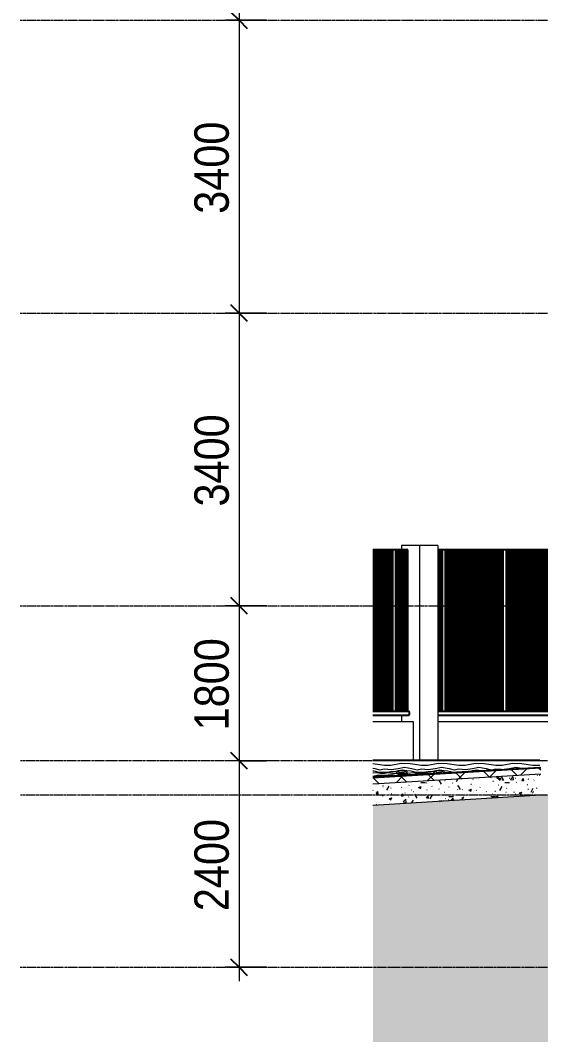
# Model space of a CAD drawing. Header units: millimetres. Extents: x 25061 to 259291, y -8723 to 35400.
# Drawn here: x 25061 to 31104, y -2783 to 9000 of the extents above; entities that cross this region are included whole.
import ezdxf

# ---------------------------------------------------------------- set-up
doc = ezdxf.new("R2010")
doc.units = ezdxf.units.MM
doc.linetypes.add('Centre', pattern=[31.75, 6.35, -4.7625, 15.875, -4.7625])
for name, color, linetype, lineweight in [('A-ANNO-DIMS', 211, 'Continuous', 9), ('A-ANNO-DIMS-160', 211, 'Continuous', 9), ('A-DETL-GENF-1', 9, 'Continuous', 9), ('A-DETL-THIN', 151, 'Continuous', 9), ('A-FLOR', 192, 'Continuous', 9), ('A-FLOR-3', 192, 'Continuous', 25), ('A-FLOR-LEVL-2', 51, 'Centre', 9), ('A-FLOR-MCUT', 51, 'Continuous', 9), ('A-FLOR-PATT-3', 8, 'Continuous', 9), ('A-WALL', 113, 'Continuous', 9), ('A-WALL-PATT-4', 111, 'Continuous', 9), ('S-COLS', 52, 'Continuous', 9)]:
    doc.layers.add(name, color=color, linetype=linetype, lineweight=lineweight)
doc.styles.add('UTM Avo', font='', dxfattribs={"width": 0.9, "height": 400})
doc.styles.get('UTM Avo').set_extended_font_data('UTM Avo')
doc.dimstyles.new('1_Dim_chi_tiet_2_5', dxfattribs={"dimscale": 304.8, "dimtxt": 399.720379, "dimasz": 0.629921, "dimexe": 0.524934, "dimexo": 0.0625, "dimgap": 0.052493, "dimtad": 1, "dimdec": 0, "dimrnd": 5, "dimzin": 0, "dimdsep": 46, "dimtxsty": 'UTM Avo', "dimblk1": 'OBLIQUE', "dimblk2": 'OBLIQUE', "dimsah": 1, "dimcen": 0.09, "dimdle": 0.524934, "dimazin": 0, "dimtfac": 1, "dimtdec": 4, "dimtix": 1, "dimtmove": 0, "dimatfit": 3, "dimfxl": 1.049869, "dimfxlon": 1, "dimtvp": 1, "dimtolj": 1, "dimtzin": 0, "dimarcsym": 2})

# ---------------------------------------------------------------- blocks, each defined once
blk = doc.blocks.new('NBS_CLDPhysicalSecuritySystems_MtlMeshPnlFncngSym_CLDModsecSecurusS3_InfillPanel - NBS_CLDPhysicalSecuritySystems_MtlMeshPnlFncngSym_CLDModsecSecurusS2_InfillPanel-2369348-TKCS_MẶT CẮT 1')
at = {"layer": ''}
h = blk.add_hatch(dxfattribs=at)
h.set_pattern_fill('FP_19', color=256, style=0, pattern_type=2)
h.set_pattern_definition([(0, (32966.322, 850), (0, 13), []), (90, (32966.32, 850), (-53.74, 3e-15), [])])
h.paths.add_polyline_path([(32121, 971), (32787, 971), (32787, 2850), (32121, 2850), (32121, 1131)])
h.paths.add_polyline_path([(32966, 971), (32966, 2850), (32828, 2850), (32828, 971)])
h.paths.add_polyline_path([(30000, 971), (30665, 971), (30665, 2850), (30000, 2850), (30000, 1235)])
h.paths.add_polyline_path([(31414, 971), (32080, 971), (32080, 2850), (31414, 2850), (31414, 1235)])
h.paths.add_polyline_path([(30707, 971), (31373, 971), (31373, 2850), (30707, 2850), (30707, 1235)])
h.paths.add_polyline_path([(29956, 971), (29958, 971), (29958, 2850), (29910, 2850), (29910, 971)])
for p, q in [((29958, 2850), (29910, 2850)), ((29958, 2850), (29958, 971)), ((29970, 2850), (29958, 2850)), ((29976, 2850), (29970, 2850)), ((29999, 2850), (29976, 2850)), ((30000, 2850), (29999, 2850)), ((30000, 971), (30000, 2850)), ((30665, 2850), (30000, 2850)), ((30665, 2850), (30665, 971)), ((30677, 2850), (30665, 2850)), ((30683, 2850), (30677, 2850)), ((30706, 2850), (30683, 2850)), ((30707, 2850), (30706, 2850)), ((30707, 971), (30707, 2850)), ((31373, 2850), (30707, 2850)), ((31373, 2850), (31373, 971)), ((31385, 2850), (31373, 2850)), ((31390, 2850), (31385, 2850)), ((31413, 2850), (31390, 2850)), ((31414, 2850), (31413, 2850)), ((31414, 971), (31414, 2850)), ((32080, 2850), (31414, 2850)), ((32080, 2850), (32080, 971)), ((32092, 2850), (32080, 2850)), ((32097, 2850), (32092, 2850)), ((32120, 2850), (32097, 2850)), ((32121, 2850), (32120, 2850)), ((32121, 971), (32121, 2850)), ((32787, 2850), (32121, 2850)), ((32787, 2850), (32787, 971)), ((32799, 2850), (32787, 2850)), ((32804, 2850), (32799, 2850)), ((32827, 2850), (32804, 2850)), ((32828, 2850), (32827, 2850)), ((32828, 971), (32828, 2850)), ((32966, 2850), (32828, 2850)), ((32966, 971), (32966, 2850)), ((32979, 971), (29910, 971)), ((29976, 971), (29971, 971)), ((29999, 971), (29976, 971)), ((30000, 971), (29999, 971)), ((30683, 971), (30678, 971)), ((30706, 971), (30683, 971)), ((30707, 971), (30706, 971)), ((31390, 971), (31385, 971)), ((31413, 971), (31390, 971)), ((31414, 971), (31413, 971)), ((32097, 971), (32092, 971)), ((32120, 971), (32097, 971)), ((32121, 971), (32120, 971)), ((32804, 971), (32800, 971)), ((32827, 971), (32804, 971)), ((32828, 971), (32827, 971)), ((32981, 968), (32981, 933)), ((29910, 930), (32979, 930))]:
    blk.add_line(p, q, dxfattribs=at)
for centre, start_param, end_param in [((32979, 968), 4.712389, 6.283185), ((32979, 933), 3.141593, 4.712389)]:
    blk.add_ellipse(centre, major_axis=(0, 3), ratio=0.707107, start_param=start_param, end_param=end_param, dxfattribs=at)
blk = doc.blocks.new('NBS_CLDPhysicalSecuritySystems_MtlMeshPnlFncngSym_CLDModsecSecurusS3_InfillPanel - NBS_CLDPhysicalSecuritySystems_MtlMeshPnlFncngSym_CLDModsecSecurusS2_InfillPanel-2369358-TKCS_MẶT CẮT 1')
at = {"layer": ''}
h = blk.add_hatch(dxfattribs=at)
h.set_pattern_fill('FP_20', color=256, style=0, pattern_type=2)
h.set_pattern_definition([(0, (29560.435, 850), (0, 13), []), (90, (29560.435, 850), (-53.74, 3e-15), [])])
h.paths.add_polyline_path([(29422, 971), (29560, 971), (29560, 2850), (29422, 2850), (29422, 999)])
h.paths.add_polyline_path([(29156, 971), (29381, 971), (29381, 2850), (29156, 2850), (29156, 1049)])
for p, q in [((29381, 2850), (29156, 2850)), ((29381, 2850), (29381, 971)), ((29393, 2850), (29381, 2850)), ((29399, 2850), (29393, 2850)), ((29421, 2850), (29399, 2850)), ((29422, 2850), (29421, 2850)), ((29422, 971), (29422, 2850)), ((29560, 2850), (29422, 2850)), ((29560, 971), (29560, 2850)), ((29573, 971), (29156, 971)), ((29399, 971), (29394, 971)), ((29421, 971), (29399, 971)), ((29422, 971), (29421, 971)), ((29575, 968), (29575, 933)), ((29156, 930), (29573, 930))]:
    blk.add_line(p, q, dxfattribs=at)
for centre, start_param, end_param in [((29573, 968), 4.712389, 6.283185), ((29573, 933), 3.141593, 4.712389)]:
    blk.add_ellipse(centre, major_axis=(0, 3), ratio=0.707107, start_param=start_param, end_param=end_param, dxfattribs=at)
blk = doc.blocks.new('DIMBLOCK20-TKCS_MẶT CẮT 1')
at = {"layer": 'A-ANNO-DIMS-160', "lineweight": 25}
for p, q in [((27601, 12400), (27505, 12496)), ((27601, 12400), (27697, 12304)), ((27601, 9000), (27505, 9096)), ((27601, 9000), (27697, 8904))]:
    blk.add_line(p, q, dxfattribs=at)
at = {"layer": 'A-ANNO-DIMS-160'}
for p, q in [((27921, 12400), (27441, 12400)), ((27601, 12400), (27601, 9000)), ((27601, 12400), (27921, 12400)), ((27921, 9000), (27441, 9000)), ((27601, 9000), (27921, 9000))]:
    blk.add_line(p, q, dxfattribs=at)
at = {"layer": 'A-ANNO-DIMS-160', "color": 0, "insert": (27082, 10152), "char_height": 400, "width": 1314.64, "attachment_point": 1, "rotation": 90, "line_spacing_factor": 1.110334, "style": 'UTM Avo'}
blk.add_mtext('3400', dxfattribs=at)
blk = doc.blocks.new('_Oblique')
at = {"color": 0, "linetype": 'ByBlock', "lineweight": -2}
blk.add_line((-0.5, -0.5), (0.5, 0.5), dxfattribs=at)
blk = doc.blocks.new('DIMBLOCK21-TKCS_MẶT CẮT 1')
at = {"layer": 'A-ANNO-DIMS-160', "lineweight": 25}
for p, q in [((27601, 9000), (27505, 9096)), ((27601, 9000), (27697, 8904)), ((27601, 5600), (27505, 5696)), ((27601, 5600), (27697, 5504))]:
    blk.add_line(p, q, dxfattribs=at)
at = {"layer": 'A-ANNO-DIMS-160'}
for p, q in [((27921, 9000), (27441, 9000)), ((27601, 9000), (27601, 5600)), ((27601, 9000), (27921, 9000)), ((27921, 5600), (27441, 5600)), ((27601, 5600), (27921, 5600))]:
    blk.add_line(p, q, dxfattribs=at)
at = {"layer": 'A-ANNO-DIMS-160', "color": 0, "insert": (27082, 6752), "char_height": 400, "width": 1314.64, "attachment_point": 1, "rotation": 90, "line_spacing_factor": 1.110334, "style": 'UTM Avo'}
blk.add_mtext('3400', dxfattribs=at)
blk = doc.blocks.new('DIMBLOCK22-TKCS_MẶT CẮT 1')
at = {"layer": 'A-ANNO-DIMS-160', "lineweight": 25}
for p, q in [((27601, 5600), (27505, 5696)), ((27601, 5600), (27697, 5504)), ((27601, 2200), (27505, 2296)), ((27601, 2200), (27697, 2104))]:
    blk.add_line(p, q, dxfattribs=at)
at = {"layer": 'A-ANNO-DIMS-160'}
for p, q in [((27921, 5600), (27441, 5600)), ((27601, 5600), (27601, 2200)), ((27601, 5600), (27921, 5600)), ((27921, 2200), (27441, 2200)), ((27601, 2200), (27921, 2200))]:
    blk.add_line(p, q, dxfattribs=at)
at = {"layer": 'A-ANNO-DIMS-160', "color": 0, "insert": (27082, 3352), "char_height": 400, "width": 1314.64, "attachment_point": 1, "rotation": 90, "line_spacing_factor": 1.110334, "style": 'UTM Avo'}
blk.add_mtext('3400', dxfattribs=at)
blk = doc.blocks.new('DIMBLOCK23-TKCS_MẶT CẮT 1')
at = {"layer": 'A-ANNO-DIMS-160', "lineweight": 25}
for p, q in [((27601, 2200), (27505, 2296)), ((27601, 2200), (27697, 2104)), ((27601, 400), (27505, 496)), ((27601, 400), (27697, 304))]:
    blk.add_line(p, q, dxfattribs=at)
at = {"layer": 'A-ANNO-DIMS-160'}
for p, q in [((27921, 2200), (27441, 2200)), ((27601, 2200), (27601, 400)), ((27601, 2200), (27921, 2200)), ((27921, 400), (27441, 400)), ((27601, 400), (27921, 400))]:
    blk.add_line(p, q, dxfattribs=at)
at = {"layer": 'A-ANNO-DIMS-160', "color": 0, "insert": (27082, 752), "char_height": 400, "width": 1314.64, "attachment_point": 1, "rotation": 90, "line_spacing_factor": 1.110334, "style": 'UTM Avo'}
blk.add_mtext('1800', dxfattribs=at)
blk = doc.blocks.new('DIMBLOCK24-TKCS_MẶT CẮT 1')
at = {"layer": 'A-ANNO-DIMS-160', "lineweight": 25}
for p, q in [((27601, 400), (27505, 496)), ((27601, 400), (27697, 304)), ((27601, -2000), (27505, -1904)), ((27601, -2000), (27697, -2096))]:
    blk.add_line(p, q, dxfattribs=at)
at = {"layer": 'A-ANNO-DIMS-160'}
for p, q in [((27921, 400), (27441, 400)), ((27601, 400), (27601, -2160)), ((27601, 400), (27921, 400)), ((27921, -2000), (27441, -2000)), ((27601, -2000), (27921, -2000))]:
    blk.add_line(p, q, dxfattribs=at)
at = {"layer": 'A-ANNO-DIMS-160', "color": 0, "insert": (27082, -1348), "char_height": 400, "width": 1314.64, "attachment_point": 1, "rotation": 90, "line_spacing_factor": 1.110334, "style": 'UTM Avo'}
blk.add_mtext('2400', dxfattribs=at)

msp = doc.modelspace()

# ---------------------------------------------------------------- hatches: boundary and pattern name
at = {"layer": 'A-DETL-GENF-1'}
h = msp.add_hatch(dxfattribs=at)
h.set_pattern_fill('FP_32', color=256, style=0, pattern_type=2)
h.set_pattern_definition([(0, (81080.3, 14125), (774.192, 774.192), [774.192, -774.192]), (0, (81080.3, 14415.3), (774.192, 774.192), [774.192, -774.192]), (0, (81080.3, 14705.64), (774.192, 774.192), [774.192, -774.192]), (90, (81177.1, 14802.4), (-774.192, 774.192), [774.192, -774.192]), (90, (81467.4, 14802.4), (-774.192, 774.192), [774.192, -774.192]), (90, (81757.7, 14802.4), (-774.192, 774.192), [774.192, -774.192])])
h.paths.add_polyline_path([(29155.7, -4846.7), (131539.2, -4846.7), (131539.2, -172.5), (129801.5, -74.5), (127252.6, -74.5), (127252.6, -2750), (126852.6, -2750), (126852.6, -2350), (122802.7, -2350), (122802.7, -2750), (122402.7, -2750), (122402.7, -2350), (118552.2, -2350), (118552.2, -2750), (118152.4, -2750), (118152.4, -2350), (115052.8, -2350), (115052.8, -2750), (114652.8, -2750), (114652.8, -2350), (111633.9, -2350), (111633.9, -2750), (111215.1, -2750), (111215.1, -2350), (107235.6, -2350), (107235.6, -3550), (107285.6, -3550), (107285.6, -3600), (105055, -3600), (105055, -3550), (105105, -3550), (105105, -2050), (105952.6, -2050), (105952.6, 200), (54952.6, 200), (54952.6, -2050), (55792.6, -2050), (55792.6, -3550), (55842.6, -3550), (55842.6, -3600), (53619.6, -3600), (53619.6, -3550), (53669.6, -3550), (53669.6, -2350), (49690, -2350), (49690, -2750), (49273.2, -2750), (49273.2, -2350), (46252.6, -2350), (46252.6, -2750), (45852.6, -2750), (45852.6, -2350), (42752.6, -2350), (42752.6, -2750), (42352.6, -2750), (42352.6, -2350), (38502.7, -2350), (38502.7, -2750), (38102.7, -2750), (38102.7, -2350), (34052.6, -2350), (34052.6, -2750), (33652.6, -2750), (33652.6, 0), (31103.5, 0), (29155.7, -121.7), (29155.7, -4610)])
at = {"layer": 'A-FLOR-PATT-3'}
h = msp.add_hatch(dxfattribs=at)
h.set_pattern_fill('FP_12', color=256, style=0, pattern_type=2)
h.set_pattern_definition([(3.694, (81724.628, 3344.157), (349.17093055, 20.74441633), [23.518, -258.693]), (3.4, (81724.628, 3344.157), (-67.54592496, -2.56241415), [29.149, -320.637]), (182.172, (81753.726, 3345.886), (281.6252999, 18.180512), [5.633, -61.961]), (3.66, (81724.628, 3344.549), (519.54509946, 30.7281538), [37.994, -417.939]), (181.441, (81767.924, 3347.11), (455.0039897, 29.104437), [5.38, -59.181]), (3.385, (81724.628, 3344.549), (455.00424121, 29.10652199), [43.371, -477.082]), (3.508, (81773.309, 3347.361), (290.58127572, 16.57511683), [34.15, -375.648]), (3.265, (81773.309, 3347.361), (118.449158676, 8.499970003), [24.254, -266.799]), (4.105, (81797.524, 3348.742), (409.03004382, 25.0795465), [9.896, -108.857]), (3.597, (81724.628, 3344.157), (5.919523898, 1.006363167), [4.257, -248.051, 4.257, -255.017, -256.371]), (3.597, (81724.628, 3344.157), (5.919523898, 1.006363167), [-511.582, 4.257, -252.115]), (3.45, (81724.628, 3344.157), (128.065043607, 8.425901851), [5.319, -179.387, 5.319, -302.685, -122.09]), (3.45, (81724.628, 3344.157), (128.065043607, 8.425901851), [-492.71, 5.319, -116.771]), (3.274, (81616.069, 3337.669), (259.870631073, 15.4877470175), [4.524, -98.287, 4.524, -316.246, -425.637]), (3.274, (81616.069, 3337.669), (259.870631073, 15.4877470175), [-423.581, 4.524, -421.113]), (3.209, (81567.388, 3334.76), (283.901504338, 17.16124377), [3.954, -112.876, 3.954, -182.256, -264.217]), (3.209, (81567.388, 3334.76), (283.901504338, 17.16124377), [-303.041, 3.954, -260.263])])
h.paths.add_polyline_path([(29155.7, 202.2), (31103.5, 318.6), (31103.5, 325.5), (30755.5, 305.9), (29155.7, 215.7)])
h = msp.add_hatch(dxfattribs=at)
h.set_pattern_fill('FP_10', color=256, style=0, pattern_type=2)
h.set_pattern_definition([(45, (81080.3, 14125), (-169.7056, 169.7056), []), (135, (81080.3, 14125), (-169.7056, -169.7056), [])])
h.paths.add_polyline_path([(29155.7, 132.2), (31103.5, 248.6), (31103.5, 318.6), (29155.7, 202.2), (29155.7, 169.4)])
h = msp.add_hatch(dxfattribs=at)
h.set_pattern_fill('FP_1', color=256, style=0, pattern_type=2)
h.set_pattern_definition([(0, (81080.3, 14125), (650.24, 162.56), [53.645, -434.035, 53.645, -434.035, -2600.96]), (0, (81080.3, 14125), (650.24, 162.56), [-975.36, 53.645, -921.715, 53.645, -434.035, -1137.92]), (0, (81080.3, 14125), (650.24, 162.56), [-2438.4, 53.645, -271.475, 53.645, -759.155]), (120, (81324.14, 14206.28), (-465.9011, 481.84436), [53.645, -434.035, 53.645, -3034.995]), (120, (81324.14, 14206.28), (-465.9011, 481.84436), [-541.325, -434.035, 53.645, -921.715, -1625.6]), (120, (81324.14, 14206.28), (-465.9011, 481.84436), [-1950.72, 53.645, -434.035, 53.645, -1084.275]), (120, (81324.14, 14206.28), (-465.9011, 481.84436), [-2492.045, -271.475, 53.645, -759.155]), (240, (81405.42, 14531.4), (-184.3389, -644.40436), [53.645, -434.035, 53.645, -3034.995]), (240, (81405.42, 14531.4), (-184.3389, -644.40436), [-541.325, -434.035, 53.645, -921.715, -1625.6]), (240, (81405.42, 14531.4), (-184.3389, -644.40436), [-1950.72, 53.645, -434.035, 53.645, -1084.275]), (240, (81405.42, 14531.4), (-184.3389, -644.40436), [-2492.045, -271.475, 53.645, -759.155])])
h.paths.add_polyline_path([(29155.7, -121.7), (31103.5, 0), (31103.5, 248.6), (29155.7, 132.2), (29155.7, -22.1)])
h = msp.add_hatch(dxfattribs=at)
h.set_pattern_fill('FP_9', color=256, style=0, pattern_type=2)
h.set_pattern_definition([(50, (81080.3, 14125), (291.4942, -25.5022), [30.48, -335.28]), (355, (81080.3, 14125), (-56.3889, 305.6909), [24.384, -268.224]), (100.451, (81104.6, 14122.88), (235.108, 280.1865), [25.904, -284.944]), (46.184, (81080.3, 14206.28), (433.727, -67.2684), [45.72, -502.92]), (96.636, (81116.45, 14200.67), (379.844, 395.8845), [38.856, -427.416]), (351.184, (81080.3, 14206.3), (379.848, 395.881), [36.576, -402.336]), (21, (81120.94, 14185.96), (242.5828, -163.6239), [30.48, -335.28]), (326, (81120.94, 14185.96), (98.883, 294.7011), [24.384, -268.224]), (71.451, (81141.16, 14172.33), (341.4672, 131.074), [25.904, -284.944]), (37.5, (81080.3, 14125), (4.94191, 135.28833), [5.364, -259.608, 5.364, -266.924, -269.24]), (37.5, (81080.3, 14125), (4.94191, 135.28833), [-537.261, 5.364, -263.876]), (7.5, (81080.3, 14125), (106.91172, 160.28908), [5.364, -149.88, 5.364, -253.512, -102.616]), (7.5, (81080.3, 14125), (106.91172, 160.28908), [-414.122, 5.364, -97.252]), (327.5, (80989.68, 14125), (216.9455, -9.16625), [5.364, -96.236, 5.364, -311.628, -420.624]), (327.5, (80989.68, 14125), (216.9455, -9.16625), [-418.592, 5.364, -415.26]), (317.5, (80949.04, 14125), (237.0069, 40.6827), [5.364, -126.716, 5.364, -205.151, -298.704]), (317.5, (80949.04, 14125), (237.0069, 40.6827), [-342.595, 5.364, -293.34])])
h.paths.add_polyline_path([(29155.7, -121.7), (31103.5, 0), (31103.5, 248.6), (29155.7, 132.2), (29155.7, -22.1)])
at = {"layer": 'A-WALL-PATT-4'}
h = msp.add_hatch(dxfattribs=at)
h.set_pattern_fill('FP_26', color=256, style=0, pattern_type=2)
h.set_pattern_definition([(0, (51550.46, 14125), (919.578, 325.12), [37.933, -651.75, 37.933, -4330.064]), (0, (51550.46, 14125), (919.578, 325.12), [-727.616, -651.75, 37.933, -1341.435, -2298.946]), (0, (51550.46, 14125), (919.578, 325.12), [-2758.735, 37.933, -651.75, 37.933, -1571.33]), (0, (51550.46, 14125), (919.578, 325.12), [-3486.35, -421.857, 37.933, -1111.54]), (112.208, (51895.3, 14287.56), (-658.8898, 963.6846), [50.18, -862.186, -5778.316]), (112.208, (51895.3, 14287.56), (-658.8898, 963.6846), [-912.366, 50.18, -862.186, -4865.95]), (112.208, (51895.3, 14287.56), (-658.8898, 963.6846), [-1824.73, 50.18, -1774.55, -3041.22]), (112.208, (51895.3, 14287.56), (-658.8898, 963.6846), [-3649.463, 50.18, -862.186, -2128.853]), (112.208, (51895.3, 14287.56), (-658.8898, 963.6846), [-4561.83, 50.18, -558.064, -1520.61]), (112.208, (51895.3, 14287.56), (-658.8898, 963.6846), [-5170.073, 50.18, -1470.43]), (247.792, (52010.25, 14937.8), (-260.702, -1288.807), [50.18, -862.186, -5778.316]), (247.792, (52010.25, 14937.8), (-260.702, -1288.807), [-912.366, 50.18, -862.186, -4865.95]), (247.792, (52010.25, 14937.8), (-260.702, -1288.807), [-1824.73, 50.18, -1774.55, -3041.22]), (247.792, (52010.25, 14937.8), (-260.702, -1288.807), [-3649.463, 50.18, -862.186, -2128.853]), (247.792, (52010.25, 14937.8), (-260.702, -1288.807), [-4561.83, 50.18, -558.064, -1520.61]), (247.792, (52010.25, 14937.8), (-260.702, -1288.807), [-5170.073, 50.18, -1470.43])])
h.paths.add_polyline_path([(29155.7, 215.7), (31093.5, 325.5), (31093.5, 400), (29155.7, 400), (29155.7, 248.6)])
h = msp.add_hatch(dxfattribs=at)
h.set_pattern_fill('FP_27', color=256, style=0, pattern_type=2)
h.set_pattern_definition([(345.58, (32868.55, 869.39), (2586.31376, -609.597), [48.958, -4846.855]), (0, (32915.96, 857.2), (431.05, 609.6), [47.416, -383.64]), (25.239, (32963.38, 857.2), (862.109, 609.5936), [42.89, -1386.75]), (169.975, (33002.175, 875.49), (3017.3654, -609.601), [35.02, -3466.866]), (172.674, (32967.69, 881.584), (4310.52255, -609.59734), [47.806, -4732.795]), (199.471, (32920.28, 887.68), (-1293.159, -609.595), [54.864, -1773.936]), (13.263, (32903.03, 869.39), (2155.2587, 609.6122), [26.57, -2630.61]), (351.07, (32928.896, 875.49), (-3448.4197, 609.5922), [39.27, -3887.802]), (188.049, (32967.69, 869.39), (-3879.4751, -609.5689), [43.534, -4309.88]), (164.207, (32924.58, 863.3), (1724.2107, -609.5953), [22.4, -2217.415]), (352.674, (32829.754, 863.296), (-4310.52255, 609.5973), [47.806, -4732.795]), (344.207, (32877.17, 857.2), (-1724.2107, 609.5953), [44.796, -2195.016]), (0, (32920.3, 845), (431.05, 609.6), [51.726, -379.326]), (27.938, (32972, 845.01), (2155.2684, 1219.1864), [39.033, -3864.31]), (5.386, (33006.485, 863.296), (6034.73236, 609.6029), [64.945, -6429.513]), (352.674, (33071.143, 869.39), (-4310.52255, 609.59734), [47.806, -4732.795]), (0, (33118.56, 863.3), (431.05, 609.6), [47.416, -383.637]), (7.326, (32734.92, 863.296), (4310.52255, 609.5973), [47.806, -4732.795]), (352.674, (32782.34, 869.39), (-4310.52255, 609.5973), [47.806, -4732.795]), (0, (32734.9, 875.5), (431.05, 609.6), [25.86, -405.19]), (7.326, (32760.785, 875.49), (4310.52255, 609.5973), [47.806, -4732.795]), (0, (32808.2, 881.6), (431.05, 609.6), [43.105, -387.95]), (14.42, (32851.306, 881.584), (-2586.31376, -609.597), [48.958, -4846.855]), (7.326, (32898.72, 893.776), (4310.52255, 609.59734), [47.806, -4732.795]), (352.674, (32946.14, 899.87), (-4310.52255, 609.59734), [47.806, -4732.795]), (352.674, (32993.554, 893.776), (-4310.52255, 609.59734), [47.806, -4732.795]), (348.578, (33040.97, 887.68), (-2586.3108, 609.611), [61.566, -3016.762]), (0, (33101.3, 875.5), (431.05, 609.6), [64.66, -366.394]), (342.554, (33084.075, 509.73), (2155.2659, -609.5875), [40.665, -4025.874]), (351.951, (33122.87, 497.536), (-3879.4751, 609.5689), [43.534, -4309.88]), (11.422, (33084.075, 509.73), (2586.3108, 609.611), [30.783, -3047.546]), (13.263, (33114.25, 515.82), (2155.2587, 609.6122), [53.144, -2604.04]), (0, (32734.9, 528), (431.05, 609.6), [51.726, -379.326]), (346.737, (32786.65, 528.02), (-2155.2587, 609.6122), [26.57, -2630.61]), (209.496, (32812.51, 521.92), (1293.1593, 609.595), [24.76, -2451.444]), (198.074, (32790.96, 509.73), (3879.48034, 1219.1696), [58.946, -5835.605]), (349.975, (33131.49, 509.73), (-3017.3654, 609.601), [35.02, -3466.866]), (10.025, (33131.49, 509.73), (3017.3654, 609.601), [35.02, -3466.866]), (0, (32734.9, 515.8), (431.05, 609.6), [34.484, -396.57]), (199.471, (32769.4, 515.82), (-1293.159, -609.595), [36.576, -1792.224]), (355.245, (32829.754, 534.112), (-6896.84148, 609.54777), [73.532, -7279.67]), (356.762, (32903.033, 528.016), (-10345.25233, 609.65626), [107.935, -10685.6]), (4.492, (33010.796, 521.92), (7327.89194, 609.55514), [77.83, -7705.023]), (13.263, (33088.385, 528.02), (2155.2587, 609.6122), [79.716, -2577.47]), (14.42, (32734.92, 473.15), (-2586.31376, -609.597), [48.958, -4846.855]), (22.002, (32782.34, 485.34), (-1724.2066, -609.6083), [65.087, -3189.286]), (0, (32842.7, 509.7), (431.05, 609.6), [56.04, -375.015]), (348.578, (32898.72, 509.73), (-2586.3108, 609.611), [61.566, -3016.762]), (5.051, (32959.07, 497.536), (6465.78528, 609.5827), [69.237, -6854.488]), (347.725, (33028.04, 503.63), (3017.3621, -609.61925), [57.348, -5677.43]), (340.529, (33084.07, 491.44), (-1293.159, 609.595), [54.864, -1773.936]), (0, (33135.8, 473.15), (431.05, 609.6), [30.174, -400.88]), (172.674, (32829.754, 534.11), (4310.52255, -609.5973), [95.612, -4684.99]), (353.279, (32734.92, 570.69), (-4741.57916, 609.5696), [104.17, -5104.256]), (0, (32838.4, 558.5), (431.05, 609.6), [99.14, -331.91]), (5.768, (32937.517, 558.496), (5603.6811, 609.58183), [121.31, -5944.134]), (0, (33058.2, 570.7), (431.05, 609.6), [107.76, -323.29]), (10.025, (32734.92, 442.67), (3017.3654, 609.601), [105.057, -3396.83]), (8.93, (32838.375, 460.96), (3448.4197, 609.5922), [78.542, -3848.53]), (356.481, (32915.964, 473.152), (-9483.14694, 609.67465), [99.329, -9833.598]), (350.819, (33015.106, 467.056), (-11207.35895, 1828.7994), [152.826, -15129.786]), (4.257, (32734.922, 838.912), (7758.93918, 609.62647), [82.127, -8130.522]), (348.578, (32816.82, 845.01), (-2586.3108, 609.611), [92.35, -2985.98]), (356.628, (32907.343, 826.72), (-9914.20569, 609.55037), [103.632, -10259.568]), (14.851, (33010.796, 820.624), (-4741.5773, -1219.1943), [71.352, -7063.835]), (0, (33079.76, 838.9), (431.05, 609.6), [86.21, -344.84]), (355.508, (32734.922, 912.064), (-7327.89194, 609.55514), [77.83, -7705.023]), (8.467, (32812.512, 905.968), (-4310.52318, -609.5904), [82.803, -8197.442]), (9.446, (32894.412, 918.16), (-3879.47222, -609.58366), [74.286, -7354.334]), (351.951, (32967.69, 930.35), (-3879.4751, 609.5689), [87.07, -4266.347]), (343.141, (33053.9, 918.16), (-3879.47553, 1219.1855), [63.057, -6242.694]), (13.263, (33114.25, 899.87), (2155.2587, 609.6122), [53.144, -2604.04]), (5.386, (32734.92, 796.24), (6034.73236, 609.6029), [64.945, -6429.513]), (342.182, (32799.58, 802.336), (-5603.6825, 1828.79685), [99.609, -9861.337]), (0, (32894.4, 771.86), (431.05, 609.6), [107.76, -323.29]), (7.671, (33002.175, 771.856), (-4741.57287, -609.6134), [91.338, -9042.496]), (9.446, (33092.696, 784.048), (-3879.47222, -609.58366), [74.286, -7354.334]), (0, (32734.9, 954.74), (431.05, 609.6), [73.28, -357.77]), (11.422, (32808.2, 954.74), (2586.3108, 609.611), [123.133, -2955.196]), (356.628, (32928.896, 979.12), (-9914.20569, 609.55037), [103.632, -10259.568]), (352.207, (33032.348, 973.024), (9052.09966, -1219.19214), [134.872, -13352.312]), (9.632, (32734.922, 400), (-7327.88172, -1219.24482), [109.304, -10821.081]), (0, (32842.7, 418.3), (431.05, 609.6), [120.695, -310.36]), (354.842, (32963.38, 418.288), (-13362.62197, 1219.1876), [203.418, -20138.421]), (0, (32734.9, 613.36), (431.05, 609.6), [103.45, -327.6]), (6.721, (32838.375, 613.36), (4741.57916, 609.5696), [104.17, -5104.256]), (357.388, (32941.827, 625.552), (-12931.56958, 609.59756), [133.765, -13242.753]), (356.147, (33075.454, 619.456), (-8621.0434, 609.64803), [90.726, -8981.875]), (352.674, (32734.92, 710.896), (-4310.52255, 609.5973), [95.612, -4684.99]), (0, (32829.75, 698.7), (431.05, 609.6), [137.94, -293.116]), (2.699, (32967.69, 698.704), (12500.51587, 609.61125), [129.459, -12816.47]), (5.051, (33097.006, 704.8), (6465.78528, 609.5827), [69.237, -6854.488])])
h.paths.add_polyline_path([(29155.7, 215.7), (31093.5, 325.5), (31093.5, 400), (29155.7, 400), (29155.7, 248.6)])

# ---------------------------------------------------------------- linework, layer by layer
at = {"layer": 'A-DETL-THIN'}
msp.add_line((31103.5, 0), (29155.7, -121.7), dxfattribs=at)
at = {"layer": 'A-FLOR'}
for p, q in [((29155.7, 410), (31093.5, 410)), ((31093.5, 400), (29155.7, 400)), ((29155.7, 215.7), (31093.5, 324.9))]:
    msp.add_line(p, q, dxfattribs=at)
at = {"layer": 'A-FLOR-3'}
msp.add_line((31103.5, 318.6), (29155.7, 202.2), dxfattribs=at)
at = {"layer": 'A-FLOR-LEVL-2'}
for p, q in [((25061.1, 9000), (134152.6, 9000)), ((25061.1, 5600), (134152.6, 5600)), ((25061.1, 2200), (134152.6, 2200)), ((134152.6, 400), (25061.1, 400)), ((132120.6, 0), (25061.1, 0)), ((25061.1, -2000), (132120.6, -2000))]:
    msp.add_line(p, q, dxfattribs=at)
at = {"layer": 'A-FLOR-MCUT'}
msp.add_line((29155.7, 132.2), (31103.5, 248.6), dxfattribs=at)
at = {"layer": 'A-WALL'}
for p, q in [((29626.9, 850), (29155.7, 850)), ((29626.9, 410), (29626.9, 850)), ((33032.8, 850), (29909.7, 850))]:
    msp.add_line(p, q, dxfattribs=at)
at = {"layer": 'S-COLS'}
for p, q in [((29485.5, 2900), (29485.5, 2850)), ((29697.6, 2900), (29485.5, 2900)), ((29697.6, 2900), (29697.6, 410)), ((29909.7, 2900), (29697.6, 2900)), ((29909.7, 2900), (29909.7, 410)), ((29485.5, 930), (29485.5, 850))]:
    msp.add_line(p, q, dxfattribs=at)

# ---------------------------------------------------------------- block references
at = {"layer": ''}
for name in ['NBS_CLDPhysicalSecuritySystems_MtlMeshPnlFncngSym_CLDModsecSecurusS3_InfillPanel - NBS_CLDPhysicalSecuritySystems_MtlMeshPnlFncngSym_CLDModsecSecurusS2_InfillPanel-2369358-TKCS_MẶT CẮT 1', 'NBS_CLDPhysicalSecuritySystems_MtlMeshPnlFncngSym_CLDModsecSecurusS3_InfillPanel - NBS_CLDPhysicalSecuritySystems_MtlMeshPnlFncngSym_CLDModsecSecurusS2_InfillPanel-2369348-TKCS_MẶT CẮT 1']:
    msp.add_blockref(name, (0, 0), dxfattribs=at)

# ---------------------------------------------------------------- dimensions: what is measured, and where the dimension line sits
at = {"layer": 'A-ANNO-DIMS'}
for base, p1, p2, override, picture, middle in [((27601.4, 9000), (27921.4, 12400), (27921.4, 9000), {"dimpost": '<>', "dimfxl": 3400}, 'DIMBLOCK20-TKCS_MẶT CẮT 1', (27378.4, 10700)), ((27601.4, 5600), (27921.4, 9000), (27921.4, 5600), {"dimpost": '<>', "dimfxl": 3400}, 'DIMBLOCK21-TKCS_MẶT CẮT 1', (27378.4, 7300)), ((27601.4, 2200), (27921.4, 5600), (27921.4, 2200), {"dimpost": '<>', "dimfxl": 3400}, 'DIMBLOCK22-TKCS_MẶT CẮT 1', (27378.4, 3900)), ((27601.4, 400), (27921.4, 2200), (27921.4, 400), {"dimpost": '<>', "dimfxl": 1800}, 'DIMBLOCK23-TKCS_MẶT CẮT 1', (27378.4, 1300)), ((27601.4, -2000), (27921.4, 400), (27921.4, -2000), {"dimpost": '<>', "dimfxl": 2400}, 'DIMBLOCK24-TKCS_MẶT CẮT 1', (27378.4, -800))]:
    dim = msp.add_linear_dim(base=base, p1=p1, p2=p2, angle=90, dimstyle='1_Dim_chi_tiet_2_5', override=override, dxfattribs=at)
    dim.commit()
    dim.dimension.update_dxf_attribs({"geometry": picture, "text_midpoint": middle})

doc.saveas('drawing.dxf')
